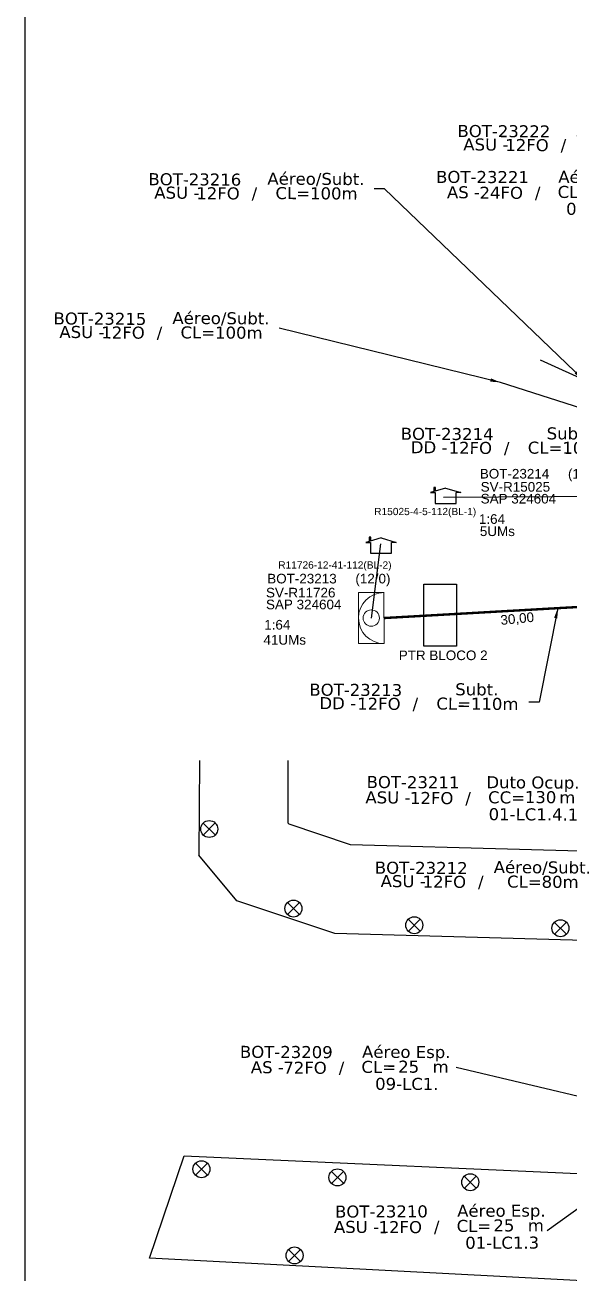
# Model space of a CAD drawing. Extents: x -89 to 1698, y 17 to 1299.
# Drawn here: x -89.3 to 17.6, y 903.6 to 1148.9 of the extents above; entities that cross this region are included whole.
import ezdxf
from ezdxf.enums import TextEntityAlignment as Align

# ---------------------------------------------------------------- set-up
doc = ezdxf.new("R2010")
doc.units = 0
for name, color, linetype in [('10.1-Caixas Subterrâneas', 5, 'Continuous'), ('CAP a instalar', 1, 'Continuous'), ('label_cabos', 7, 'Continuous'), ('Legenda', 1, 'Continuous'), ('locais', 7, 'Continuous'), ('QUADRA', 7, 'Continuous'), ('Surveys Casinhas', 7, 'Continuous')]:
    doc.layers.add(name, color=color, linetype=linetype)
doc.layers.add("20.0-LEGENDA DOS CDO'S", color=1, linetype='Continuous', lineweight=0)
doc.layers.add('20.1-CDO_INTERIOR', color=1, linetype='Continuous', lineweight=0)
doc.layers.add('DROP DE CLIENTE', color=140, linetype='Continuous', plot=False)
doc.layers.add('EXTRA', color=50, linetype='Continuous', plot=False)
doc.styles.add('ARIAL', font='arial.ttf')
doc.styles.add('siredit', font='verdana.ttf')
doc.dimstyles.new('CC', dxfattribs={"dimtxt": 1, "dimasz": 2, "dimexe": 0.18, "dimexo": 0.0625, "dimgap": 0.09, "dimtad": 0, "dimdec": 0, "dimrnd": 1, "dimzin": 0, "dimdsep": 46, "dimtxsty": 'siredit', "dimblk": 'NONE', "dimcen": 0, "dimse1": 1, "dimse2": 1, "dimsd1": 1, "dimsd2": 1, "dimclrt": 7, "dimadec": 0, "dimazin": 0, "dimtfac": 1, "dimtdec": 0, "dimtofl": 0, "dimtmove": 0, "dimatfit": 3, "dimfxl": 0, "dimtolj": 1, "dimtzin": 0, "dimarcsym": 0})

# ---------------------------------------------------------------- blocks, each defined once
blk = doc.blocks.new('LEGENDA DOS CABOS')
at = {"layer": 'EXTRA', "color": 0, "style": 'siredit'}
for tag, p in [('ID', (4.6, 0.97)), ('XX', (9.03, 0.97))]:
    blk.add_attdef(tag, text='', height=0.48, rotation=359.69, dxfattribs=at).set_placement(p, align=Align.MIDDLE_CENTER)
at = {"layer": 'Legenda', "color": 0, "style": 'siredit'}
for tag, p in [('TIPO_CABO', (1.31, 0)), ('CABO', (4.69, -0.05)), ('/', (6.81, -0.05)), ('METROS', (10.03, -0.05))]:
    blk.add_attdef(tag, text='', height=0.8, rotation=359.69, dxfattribs=at).set_placement(p, align=Align.MIDDLE_CENTER)
blk = doc.blocks.new('_None')
blk = doc.blocks.new('Inst CB ESP CFOA-SM-AS-80-TS-72')
at = {"layer": 'label_cabos', "color": 0, "style": 'siredit'}
for tag, flags, p in [('ID_ATIVIDADE', 3, (1.31, 2.67)), ('FATOR', 1, (11.56, 2.55))]:
    blk.add_attdef(tag, text='', height=1, rotation=359.69, dxfattribs=dict(at, flags=flags)).set_placement(p, align=Align.MIDDLE_CENTER)
for tag, p in [('DESTINO_CABO', (3.13, 1.26)), ('TIPO_CABO', (13.11, 1.24)), ('TIPO_CABO', (1.76, 0)), ('CABO', (4.69, -0.05)), ('/', (7.71, -0.05)), ('LANCE', (10.81, 0)), ('UND', (15.96, 0)), ('FID', (13.15, -1.41))]:
    blk.add_attdef(tag, text='', height=1, rotation=359.69, dxfattribs=at).set_placement(p, align=Align.MIDDLE_CENTER)
blk.add_attdef('QTDE', (12.43, -0.47), '', height=1, rotation=359.69, dxfattribs=at)
blk = doc.blocks.new('Inst CB ESP CFOA-SM-AS-80-TS-24')
at = {"layer": 'label_cabos', "color": 0, "style": 'siredit'}
for tag, flags, p in [('ID_ATIVIDADE', 3, (1.31, 2.67)), ('FATOR', 1, (11.56, 2.55))]:
    blk.add_attdef(tag, text='', height=1, rotation=359.69, dxfattribs=dict(at, flags=flags)).set_placement(p, align=Align.MIDDLE_CENTER)
for tag, p in [('DESTINO_CABO', (3.13, 1.26)), ('TIPO_CABO', (13.11, 1.24)), ('TIPO_CABO', (1.76, 0)), ('CABO', (4.69, -0.05)), ('/', (7.71, -0.05)), ('LANCE', (10.81, 0)), ('UND', (15.96, 0)), ('FID', (13.15, -1.41))]:
    blk.add_attdef(tag, text='', height=1, rotation=359.69, dxfattribs=at).set_placement(p, align=Align.MIDDLE_CENTER)
blk.add_attdef('QTDE', (12.43, -0.47), '', height=1, rotation=359.69, dxfattribs=at)
blk = doc.blocks.new('Inst CB ESP CFOA-SM-ASU-120-S-12')
at = {"layer": 'label_cabos', "color": 0, "style": 'siredit'}
for tag, flags, p in [('ID_ATIVIDADE', 3, (1.31, 2.67)), ('FATOR', 1, (11.56, 2.55))]:
    blk.add_attdef(tag, text='', height=1, rotation=359.69, dxfattribs=dict(at, flags=flags)).set_placement(p, align=Align.MIDDLE_CENTER)
for tag, p in [('DESTINO_CABO', (3.13, 1.26)), ('TIPO_CABO', (13.11, 1.24)), ('TIPO_CABO', (1.26, 0)), ('CABO', (4.69, -0.05)), ('/', (7.71, -0.05)), ('LANCE', (10.81, 0)), ('UND', (15.96, 0)), ('FID', (13.15, -1.41))]:
    blk.add_attdef(tag, text='', height=1, rotation=359.69, dxfattribs=at).set_placement(p, align=Align.MIDDLE_CENTER)
blk.add_attdef('QTDE', (12.43, -0.47), '', height=1, rotation=359.69, dxfattribs=at)
blk = doc.blocks.new('Inst CB DT OCUP CFOA-SM-ASU-120-S-12')
at = {"layer": 'label_cabos', "color": 0, "style": 'siredit'}
for tag, flags, p in [('ID_ATIVIDADE', 3, (1.31, 2.67)), ('FATOR', 1, (11.56, 2.55))]:
    blk.add_attdef(tag, text='', height=1, rotation=359.69, dxfattribs=dict(at, flags=flags)).set_placement(p, align=Align.MIDDLE_CENTER)
for tag, p in [('DESTINO_CABO', (3.13, 1.26)), ('TIPO_CABO', (13.11, 1.24)), ('TIPO_CABO', (1.26, 0)), ('CABO', (4.69, -0.05)), ('/', (7.71, -0.05)), ('LANCE', (10.91, 0)), ('UND', (15.96, 0)), ('FID', (13.15, -1.41))]:
    blk.add_attdef(tag, text='', height=1, rotation=359.69, dxfattribs=at).set_placement(p, align=Align.MIDDLE_CENTER)
blk.add_attdef('QTDE', (12.43, -0.47), '', height=1, rotation=359.69, dxfattribs=at)

msp = doc.modelspace()

# ---------------------------------------------------------------- linework, layer by layer
msp.add_lwpolyline([(-89.32, 705.02), (749.25, 705.02), (749.25, 1299.02), (-89.32, 1299.02), (-89.32, 705.02)])
at = {"color": 5}
msp.add_lwpolyline([(-10.96, 1038.98), (-4.52, 1038.98), (-4.52, 1026.8), (-10.96, 1026.8)], close=True, dxfattribs=at)
at = {"layer": '20.1-CDO_INTERIOR', "color": 1, "lineweight": 18}
msp.add_lwpolyline([(-23.79, 1027.31), (-23.8, 1037.35), (-18.78, 1037.36), (-18.77, 1027.32)], close=True, dxfattribs=at)
msp.add_circle((-21.28, 1032.34), 1.61, dxfattribs=at)
msp.add_arc((-18.77, 1032.34), 5.02, 90.0531, 270.0531, dxfattribs=at)
at = {"layer": 'CAP a instalar', "color": 252, "ltscale": 5}
for points in [[(68.95, 1039.3), (51.39, 1039.29), (53.94, 1063.97), (11.98, 1083.04)], [(69.04, 1038.28), (49.81, 1038.24), (52.26, 1063.26), (4.11, 1078.66)]]:
    msp.add_lwpolyline(points, dxfattribs=at)
at = {"layer": 'CAP a instalar', "color": 1, "ltscale": 5, "const_width": 0.473}
msp.add_lwpolyline([(68.11, 1036.46), (49.49, 1036.23), (-18.77, 1032.34)], dxfattribs=at)
at = {"layer": 'DROP DE CLIENTE'}
for points in [[(-7.08, 1056.09), (25.32, 1056.33)], [(-19.45, 1046.91), (-21.28, 1032.34)]]:
    msp.add_lwpolyline(points, dxfattribs=at)
at = {"layer": 'locais', "color": 10}
for points in [[(-51.93, 989.7), (-54.3, 992.04)], [(-51.94, 992.06), (-54.28, 989.68)], [(-35.37, 974.07), (-37.74, 976.41)], [(-35.39, 976.43), (-37.73, 974.05)], [(-11.64, 970.8), (-14.01, 973.13)], [(-11.66, 973.15), (-13.99, 970.78)], [(17.09, 970.19), (14.71, 972.52)], [(17.07, 972.54), (14.73, 970.17)], [(-53.45, 922.83), (-55.83, 925.16)], [(-53.47, 925.18), (-55.81, 922.81)], [(-26.73, 921.22), (-29.11, 923.56)], [(-26.75, 923.57), (-29.09, 921.2)], [(-0.64, 920.27), (-3.01, 922.6)], [(-0.65, 922.62), (-2.99, 920.25)], [(-35.16, 905.87), (-37.53, 908.21)], [(-35.18, 908.23), (-37.52, 905.85)]]:
    msp.add_lwpolyline(points, dxfattribs=at)
for centre in [(-53.11, 990.87), (-36.56, 975.24), (-12.82, 971.96), (15.9, 971.36), (-54.64, 923.99), (-27.92, 922.39), (-1.82, 921.43), (-36.35, 907.04)]:
    msp.add_circle(centre, 1.67, dxfattribs=at)
at = {"layer": 'QUADRA', "color": 96}
for points in [[(-55.02, 1004.31), (-55.13, 985.73)], [(41.08, 985.9), (-25.36, 987.74), (-37.4, 991.8), (-37.61, 992.05), (-37.61, 1004.31)], [(39.25, 968.42), (-28.46, 970.3), (-47.7, 976.78), (-55.13, 985.73)], [(29.02, 901.56), (-64.82, 906.51), (-58.04, 926.61), (32.39, 922.57)]]:
    msp.add_lwpolyline(points, dxfattribs=at)
at = {"layer": 'Surveys Casinhas', "color": 0}
for p, q in [((-6.67, 1057.89), (-9.67, 1057.02)), ((-9, 1058.03), (-9, 1057.23)), ((-8.68, 1058.03), (-9, 1058.03)), ((-8.68, 1057.32), (-8.68, 1058.03)), ((-6.67, 1057.89), (-3.68, 1057.01)), ((-9.67, 1057.02), (-8.73, 1057.02)), ((-8.73, 1057.02), (-8.73, 1054.88)), ((-4.63, 1054.87), (-4.62, 1057)), ((-3.68, 1057.01), (-4.62, 1057.01)), ((-8.73, 1054.88), (-4.63, 1054.87)), ((-19.35, 1048.09), (-22.35, 1047.22)), ((-21.68, 1048.23), (-21.68, 1047.43)), ((-21.36, 1048.23), (-21.68, 1048.23)), ((-21.36, 1047.52), (-21.36, 1048.23)), ((-19.35, 1048.09), (-16.36, 1047.21)), ((-22.35, 1047.22), (-21.41, 1047.22)), ((-21.41, 1047.22), (-21.42, 1045.08)), ((-17.31, 1045.07), (-17.3, 1047.21)), ((-16.36, 1047.21), (-17.3, 1047.21)), ((-21.42, 1045.08), (-17.31, 1045.07))]:
    msp.add_line(p, q, dxfattribs=at)

# ---------------------------------------------------------------- block references
at = {"layer": 'label_cabos', "color": 0, "lineweight": 0}
ref = msp.add_blockref('LEGENDA DOS CABOS', (-5.24, 1124.2), dxfattribs=dict(at, xscale=2.362540157258394, yscale=2.362540157258394, zscale=2.362540157258394))
ref.add_attrib('ID', 'BOT-23222', dxfattribs={"color": 0, "height": 2.363, "rotation": 359.69, "style": 'siredit'}).set_placement((4.78, 1128.05), align=Align.MIDDLE_CENTER)
ref.add_attrib('CABO', '12FO', dxfattribs={"color": 0, "height": 2.363, "rotation": 359.69, "style": 'siredit'}).set_placement((9.32, 1125.32), align=Align.MIDDLE_CENTER)
ref.add_attrib('METROS', 'CL=80m', dxfattribs={"color": 0, "height": 2.363, "rotation": 359.69, "style": 'siredit'}).set_placement((28.68, 1125.32), align=Align.MIDDLE_CENTER)
ref.add_attrib('XX', 'Aéreo/Subt.', dxfattribs={"color": 0, "height": 2.3625, "rotation": 359.69, "style": 'siredit'}).set_placement((28.56, 1128.15), align=Align.MIDDLE_CENTER)
ref.add_attrib('/', '/', dxfattribs={"color": 0, "height": 2.36, "rotation": 359.69, "style": 'siredit'}).set_placement((16.48, 1125.32), align=Align.MIDDLE_CENTER)
ref.add_attrib('TIPO_CABO', 'ASU -', dxfattribs={"color": 0, "height": 2.363, "rotation": 359.69, "style": 'siredit'}).set_placement((1.23, 1125.43), align=Align.MIDDLE_CENTER)
ref = msp.add_blockref('LEGENDA DOS CABOS', (-65.95, 1114.72), dxfattribs=dict(at, xscale=2.362540157258394, yscale=2.362540157258394, zscale=2.362540157258394))
ref.add_attrib('ID', 'BOT-23216', dxfattribs={"color": 0, "height": 2.363, "rotation": 359.69, "style": 'siredit'}).set_placement((-55.94, 1118.57), align=Align.MIDDLE_CENTER)
ref.add_attrib('CABO', '12FO', dxfattribs={"color": 0, "height": 2.363, "rotation": 359.69, "style": 'siredit'}).set_placement((-51.39, 1115.84), align=Align.MIDDLE_CENTER)
ref.add_attrib('METROS', 'CL=100m', dxfattribs={"color": 0, "height": 2.363, "rotation": 359.69, "style": 'siredit'}).set_placement((-32.03, 1115.84), align=Align.MIDDLE_CENTER)
ref.add_attrib('XX', 'Aéreo/Subt.', dxfattribs={"color": 0, "height": 2.3625, "rotation": 359.69, "style": 'siredit'}).set_placement((-32.15, 1118.68), align=Align.MIDDLE_CENTER)
ref.add_attrib('/', '/', dxfattribs={"color": 0, "height": 2.36, "rotation": 359.69, "style": 'siredit'}).set_placement((-44.24, 1115.84), align=Align.MIDDLE_CENTER)
ref.add_attrib('TIPO_CABO', 'ASU -', dxfattribs={"color": 0, "height": 2.363, "rotation": 359.69, "style": 'siredit'}).set_placement((-59.48, 1115.96), align=Align.MIDDLE_CENTER)
at = {"layer": 'label_cabos'}
ref = msp.add_blockref('Inst CB ESP CFOA-SM-AS-80-TS-24', (-6.81, 1116.04), dxfattribs=dict(at, xscale=2.362540157258396, yscale=2.362540157258394, zscale=2.362540157258394, rotation=0.131564286625651))
ref.add_attrib('DESTINO_CABO', 'BOT-23221', dxfattribs={"color": 0, "height": 2.363, "rotation": 359.8216, "style": 'siredit'}).set_placement((0.58, 1119.04), align=Align.MIDDLE_CENTER)
ref.add_attrib('TIPO_CABO', 'Aéreo Esp.', dxfattribs={"color": 0, "height": 2.363, "rotation": 359.8216, "style": 'siredit'}).set_placement((24.15, 1119.05), align=Align.MIDDLE_CENTER)
ref.add_attrib('CABO', '24FO', dxfattribs={"color": 0, "height": 2.363, "rotation": 359.8216, "style": 'siredit'}).set_placement((4.26, 1115.94), align=Align.MIDDLE_CENTER)
ref.add_attrib('/', '/', dxfattribs={"color": 0, "height": 2.36, "rotation": 359.8216, "style": 'siredit'}).set_placement((11.42, 1115.96), align=Align.MIDDLE_CENTER)
ref.add_attrib('TIPO_CABO', 'AS - ', dxfattribs={"color": 0, "height": 2.363, "rotation": 359.8216, "style": 'siredit'}).set_placement((-2.65, 1116.04), align=Align.MIDDLE_CENTER)
ref.add_attrib('FID', '04-LC1.5', dxfattribs={"color": 0, "height": 2.363, "rotation": 359.8216, "style": 'siredit'}).set_placement((24.26, 1112.77), align=Align.MIDDLE_CENTER)
ref.add_attrib('LANCE', 'CL=', dxfattribs={"color": 0, "height": 2.363, "rotation": 359.8216, "style": 'siredit'}).set_placement((18.73, 1116.1), align=Align.MIDDLE_CENTER)
ref.add_attrib('QTDE', '30', (22.56, 1114.99), dxfattribs={"color": 0, "height": 2.363, "rotation": 359.8216, "style": 'siredit'})
ref.add_attrib('UND', 'm', dxfattribs={"color": 0, "height": 2.36, "rotation": 359.8216, "style": 'siredit'}).set_placement((30.91, 1116.13), align=Align.MIDDLE_CENTER)
at = {"layer": 'label_cabos', "color": 0, "lineweight": 0}
ref = msp.add_blockref('LEGENDA DOS CABOS', (-84.61, 1087.34), dxfattribs=dict(at, xscale=2.362540157258394, yscale=2.362540157258394, zscale=2.362540157258394))
ref.add_attrib('ID', 'BOT-23215', dxfattribs={"color": 0, "height": 2.363, "rotation": 359.69, "style": 'siredit'}).set_placement((-74.59, 1091.19), align=Align.MIDDLE_CENTER)
ref.add_attrib('CABO', '12FO', dxfattribs={"color": 0, "height": 2.363, "rotation": 359.69, "style": 'siredit'}).set_placement((-70.05, 1088.46), align=Align.MIDDLE_CENTER)
ref.add_attrib('METROS', 'CL=100m', dxfattribs={"color": 0, "height": 2.363, "rotation": 359.69, "style": 'siredit'}).set_placement((-50.69, 1088.46), align=Align.MIDDLE_CENTER)
ref.add_attrib('XX', 'Aéreo/Subt.', dxfattribs={"color": 0, "height": 2.3625, "rotation": 359.69, "style": 'siredit'}).set_placement((-50.81, 1091.29), align=Align.MIDDLE_CENTER)
ref.add_attrib('/', '/', dxfattribs={"color": 0, "height": 2.36, "rotation": 359.69, "style": 'siredit'}).set_placement((-62.89, 1088.46), align=Align.MIDDLE_CENTER)
ref.add_attrib('TIPO_CABO', 'ASU -', dxfattribs={"color": 0, "height": 2.363, "rotation": 359.69, "style": 'siredit'}).set_placement((-78.13, 1088.57), align=Align.MIDDLE_CENTER)
ref = msp.add_blockref('LEGENDA DOS CABOS', (-16.39, 1064.68), dxfattribs=dict(at, xscale=2.362540157258394, yscale=2.362540157258394, zscale=2.362540157258394))
ref.add_attrib('ID', 'BOT-23214', dxfattribs={"color": 0, "height": 2.363, "rotation": 359.69, "style": 'siredit'}).set_placement((-6.37, 1068.53), align=Align.MIDDLE_CENTER)
ref.add_attrib('CABO', '12FO', dxfattribs={"color": 0, "height": 2.363, "rotation": 359.69, "style": 'siredit'}).set_placement((-1.82, 1065.8), align=Align.MIDDLE_CENTER)
ref.add_attrib('METROS', 'CL=100m', dxfattribs={"color": 0, "height": 2.363, "rotation": 359.69, "style": 'siredit'}).set_placement((17.54, 1065.8), align=Align.MIDDLE_CENTER)
ref.add_attrib('XX', 'Subt.', dxfattribs={"color": 0, "height": 2.363, "rotation": 359.69, "style": 'siredit'}).set_placement((17.42, 1068.63), align=Align.MIDDLE_CENTER)
ref.add_attrib('/', '/', dxfattribs={"color": 0, "height": 2.36, "rotation": 359.69, "style": 'siredit'}).set_placement((5.33, 1065.8), align=Align.MIDDLE_CENTER)
ref.add_attrib('TIPO_CABO', 'DD -', dxfattribs={"color": 0, "height": 2.363, "rotation": 359.69, "style": 'siredit'}).set_placement((-9.91, 1065.91), align=Align.MIDDLE_CENTER)
ref = msp.add_blockref('LEGENDA DOS CABOS', (-34.34, 1014.37), dxfattribs=dict(at, xscale=2.362540157258394, yscale=2.362540157258394, zscale=2.362540157258394))
ref.add_attrib('ID', 'BOT-23213', dxfattribs={"color": 0, "height": 2.363, "rotation": 359.69, "style": 'siredit'}).set_placement((-24.32, 1018.22), align=Align.MIDDLE_CENTER)
ref.add_attrib('CABO', '12FO', dxfattribs={"color": 0, "height": 2.363, "rotation": 359.69, "style": 'siredit'}).set_placement((-19.78, 1015.49), align=Align.MIDDLE_CENTER)
ref.add_attrib('METROS', 'CL=110m', dxfattribs={"color": 0, "height": 2.363, "rotation": 359.69, "style": 'siredit'}).set_placement((-0.42, 1015.49), align=Align.MIDDLE_CENTER)
ref.add_attrib('XX', 'Subt.', dxfattribs={"color": 0, "height": 2.363, "rotation": 359.69, "style": 'siredit'}).set_placement((-0.54, 1018.32), align=Align.MIDDLE_CENTER)
ref.add_attrib('/', '/', dxfattribs={"color": 0, "height": 2.36, "rotation": 359.69, "style": 'siredit'}).set_placement((-12.62, 1015.49), align=Align.MIDDLE_CENTER)
ref.add_attrib('TIPO_CABO', 'DD -', dxfattribs={"color": 0, "height": 2.363, "rotation": 359.69, "style": 'siredit'}).set_placement((-27.87, 1015.6), align=Align.MIDDLE_CENTER)
ref = msp.add_blockref('Inst CB DT OCUP CFOA-SM-ASU-120-S-12', (-20.48, 997.09), dxfattribs=dict(at, xscale=2.362540157258394, yscale=2.362540157258394, zscale=2.362540157258394))
ref.add_attrib('DESTINO_CABO', 'BOT-23211', dxfattribs={"color": 0, "height": 2.363, "rotation": 359.69, "style": 'siredit'}).set_placement((-13.08, 1000.07), align=Align.MIDDLE_CENTER)
ref.add_attrib('CABO', '12FO', dxfattribs={"color": 0, "height": 2.363, "rotation": 359.69, "style": 'siredit'}).set_placement((-9.41, 996.96), align=Align.MIDDLE_CENTER)
ref.add_attrib('TIPO_CABO', 'Duto Ocup.', dxfattribs={"color": 0, "height": 2.363, "rotation": 359.69, "style": 'siredit'}).set_placement((10.49, 1000.03), align=Align.MIDDLE_CENTER)
ref.add_attrib('/', '/', dxfattribs={"color": 0, "height": 2.36, "rotation": 359.69, "style": 'siredit'}).set_placement((-2.25, 996.96), align=Align.MIDDLE_CENTER)
ref.add_attrib('TIPO_CABO', 'ASU - ', dxfattribs={"color": 0, "height": 2.363, "rotation": 359.69, "style": 'siredit'}).set_placement((-17.49, 997.08), align=Align.MIDDLE_CENTER)
ref.add_attrib('FID', '01-LC1.4.1', dxfattribs={"color": 0, "height": 2.363, "rotation": 359.69, "style": 'siredit'}).set_placement((10.59, 993.75), align=Align.MIDDLE_CENTER)
ref.add_attrib('LANCE', 'CC=', dxfattribs={"color": 0, "height": 2.363, "rotation": 359.69, "style": 'siredit'}).set_placement((5.3, 997.09), align=Align.MIDDLE_CENTER)
ref.add_attrib('QTDE', '130', (8.89, 995.97), dxfattribs={"color": 0, "height": 2.363, "rotation": 359.69, "style": 'siredit'})
ref.add_attrib('UND', 'm', dxfattribs={"color": 0, "height": 2.36, "rotation": 359.69, "style": 'siredit'}).set_placement((17.24, 997.09), align=Align.MIDDLE_CENTER)
ref = msp.add_blockref('LEGENDA DOS CABOS', (-21.48, 979.38), dxfattribs=dict(at, xscale=2.362540157258394, yscale=2.362540157258394, zscale=2.362540157258394))
ref.add_attrib('ID', 'BOT-23212', dxfattribs={"color": 0, "height": 2.363, "rotation": 359.69, "style": 'siredit'}).set_placement((-11.46, 983.23), align=Align.MIDDLE_CENTER)
ref.add_attrib('CABO', '12FO', dxfattribs={"color": 0, "height": 2.363, "rotation": 359.69, "style": 'siredit'}).set_placement((-6.92, 980.5), align=Align.MIDDLE_CENTER)
ref.add_attrib('METROS', 'CL=80m', dxfattribs={"color": 0, "height": 2.363, "rotation": 359.69, "style": 'siredit'}).set_placement((12.44, 980.5), align=Align.MIDDLE_CENTER)
ref.add_attrib('XX', 'Aéreo/Subt.', dxfattribs={"color": 0, "height": 2.3625, "rotation": 359.69, "style": 'siredit'}).set_placement((12.32, 983.34), align=Align.MIDDLE_CENTER)
ref.add_attrib('/', '/', dxfattribs={"color": 0, "height": 2.36, "rotation": 359.69, "style": 'siredit'}).set_placement((0.24, 980.5), align=Align.MIDDLE_CENTER)
ref.add_attrib('TIPO_CABO', 'ASU -', dxfattribs={"color": 0, "height": 2.363, "rotation": 359.69, "style": 'siredit'}).set_placement((-15.01, 980.62), align=Align.MIDDLE_CENTER)
at = {"layer": 'label_cabos'}
ref = msp.add_blockref('Inst CB ESP CFOA-SM-AS-80-TS-72', (-45.36, 944.04), dxfattribs=dict(at, xscale=2.362540157258396, yscale=2.362540157258394, zscale=2.362540157258394, rotation=0.131564286625651))
ref.add_attrib('DESTINO_CABO', 'BOT-23209', dxfattribs={"color": 0, "height": 2.363, "rotation": 359.8216, "style": 'siredit'}).set_placement((-37.97, 947.04), align=Align.MIDDLE_CENTER)
ref.add_attrib('CABO', '72FO', dxfattribs={"color": 0, "height": 2.363, "rotation": 359.8216, "style": 'siredit'}).set_placement((-34.29, 943.94), align=Align.MIDDLE_CENTER)
ref.add_attrib('LANCE', 'CL=', dxfattribs={"color": 0, "height": 2.363, "rotation": 359.8216, "style": 'siredit'}).set_placement((-19.82, 944.1), align=Align.MIDDLE_CENTER)
ref.add_attrib('TIPO_CABO', 'Aéreo Esp.', dxfattribs={"color": 0, "height": 2.363, "rotation": 359.8216, "style": 'siredit'}).set_placement((-14.4, 947.05), align=Align.MIDDLE_CENTER)
ref.add_attrib('/', '/', dxfattribs={"color": 0, "height": 2.36, "rotation": 359.8216, "style": 'siredit'}).set_placement((-27.13, 943.96), align=Align.MIDDLE_CENTER)
ref.add_attrib('TIPO_CABO', 'AS - ', dxfattribs={"color": 0, "height": 2.363, "rotation": 359.8216, "style": 'siredit'}).set_placement((-41.19, 944.04), align=Align.MIDDLE_CENTER)
ref.add_attrib('FID', '09-LC1.', dxfattribs={"color": 0, "height": 2.363, "rotation": 359.8216, "style": 'siredit'}).set_placement((-14.29, 940.77), align=Align.MIDDLE_CENTER)
ref.add_attrib('QTDE', '25', (-15.99, 942.98), dxfattribs={"color": 0, "height": 2.363, "rotation": 359.8216, "style": 'siredit'})
ref.add_attrib('UND', 'm', dxfattribs={"color": 0, "height": 2.36, "rotation": 359.8216, "style": 'siredit'}).set_placement((-7.64, 944.13), align=Align.MIDDLE_CENTER)
ref = msp.add_blockref('Inst CB ESP CFOA-SM-ASU-120-S-12', (-26.65, 912.64), dxfattribs=dict(at, xscale=2.362540157258391, yscale=2.362540157258394, zscale=2.362540157258394, rotation=0.4634636983127973))
ref.add_attrib('DESTINO_CABO', 'BOT-23210', dxfattribs={"color": 0, "height": 2.363, "rotation": 0.1535, "style": 'siredit'}).set_placement((-19.28, 915.69), align=Align.MIDDLE_CENTER)
ref.add_attrib('TIPO_CABO', 'Aéreo Esp.', dxfattribs={"color": 0, "height": 2.363, "rotation": 0.1535, "style": 'siredit'}).set_placement((4.29, 915.84), align=Align.MIDDLE_CENTER)
ref.add_attrib('CABO', '12FO', dxfattribs={"color": 0, "height": 2.363, "rotation": 0.1535, "style": 'siredit'}).set_placement((-15.58, 912.61), align=Align.MIDDLE_CENTER)
ref.add_attrib('/', '/', dxfattribs={"color": 0, "height": 2.36, "rotation": 0.1535, "style": 'siredit'}).set_placement((-8.43, 912.67), align=Align.MIDDLE_CENTER)
ref.add_attrib('TIPO_CABO', 'ASU - ', dxfattribs={"color": 0, "height": 2.363, "rotation": 0.1535, "style": 'siredit'}).set_placement((-23.67, 912.66), align=Align.MIDDLE_CENTER)
ref.add_attrib('FID', '01-LC1.3', dxfattribs={"color": 0, "height": 2.363, "rotation": 0.1535, "style": 'siredit'}).set_placement((4.44, 909.55), align=Align.MIDDLE_CENTER)
ref.add_attrib('LANCE', 'CL=', dxfattribs={"color": 0, "height": 2.363, "rotation": 0.1535, "style": 'siredit'}).set_placement((-1.11, 912.85), align=Align.MIDDLE_CENTER)
ref.add_attrib('QTDE', '25', (2.72, 911.76), dxfattribs={"color": 0, "height": 2.363, "rotation": 0.1535, "style": 'siredit'})
ref.add_attrib('UND', 'm', dxfattribs={"color": 0, "height": 2.36, "rotation": 0.1535, "style": 'siredit'}).set_placement((11.06, 912.95), align=Align.MIDDLE_CENTER)

# ---------------------------------------------------------------- texts
at = {"color": 0, "style": 'ARIAL'}
for tag, p in [('R15025-4-5-112(BL-1)', (-10.68, 1052.57)), ('R11726-12-41-112(BL-2)', (-28.42, 1042.06))]:
    msp.add_attdef(tag, text='(XX/YY)', height=1.426, rotation=359.9671, dxfattribs=at).set_placement(p, align=Align.CENTER)
at = {"layer": '10.1-Caixas Subterrâneas', "color": 3, "style": 'ARIAL'}
msp.add_text('30,00', height=1.89, rotation=5.5092, dxfattribs=at).set_placement((4.2, 1030.99))
at = {"layer": '10.1-Caixas Subterrâneas', "color": 5, "style": 'ARIAL'}
msp.add_text('PTR BLOCO 2', height=1.89, dxfattribs=at).set_placement((-15.88, 1024.07))
at = {"layer": "20.0-LEGENDA DOS CDO'S", "color": 1, "style": 'ARIAL'}
for s, p in [('BOT-23214', (0.05, 1059.77)), ('  SV-R15025 ', (-1.25, 1057.19)), ('  SAP 324604', (-1.25, 1054.86)), ('  1:64', (-1.6, 1050.86)), ('5UMs', (0.06, 1048.46)), ('BOT-23213', (-41.72, 1039.15)), ('  SV-R11726 ', (-43.43, 1036.4)), ('  SAP 324604', (-43.43, 1034.07)), ('  1:64', (-43.78, 1030.08)), ('41UMs', (-42.46, 1027.11))]:
    msp.add_text(s, height=1.89, rotation=359.9724, dxfattribs=at).set_placement(p)
for p in [(17.15, 1059.76), (-24.62, 1039.15)]:
    msp.add_text('          (12/0)', height=1.89, rotation=359.9724, dxfattribs=at).set_placement(p, align=Align.CENTER)

# ---------------------------------------------------------------- leaders
at = {"layer": 'label_cabos'}
for points in [[(20.34, 1079.24), (-18.69, 1116.69), (-20.69, 1116.69)], [(4.11, 1078.66), (-39.35, 1089.31)], [(15.36, 1034.29), (11.7, 1015.82), (9.7, 1015.82)], [(39.56, 933.51), (-4.61, 944.02)], [(41.29, 932.03), (13.25, 911.9)]]:
    msp.add_leader(points, dimstyle='CC', override={"dimgap": 0.09, "dimtad": 0}, dxfattribs=at)

doc.saveas('drawing.dxf')
